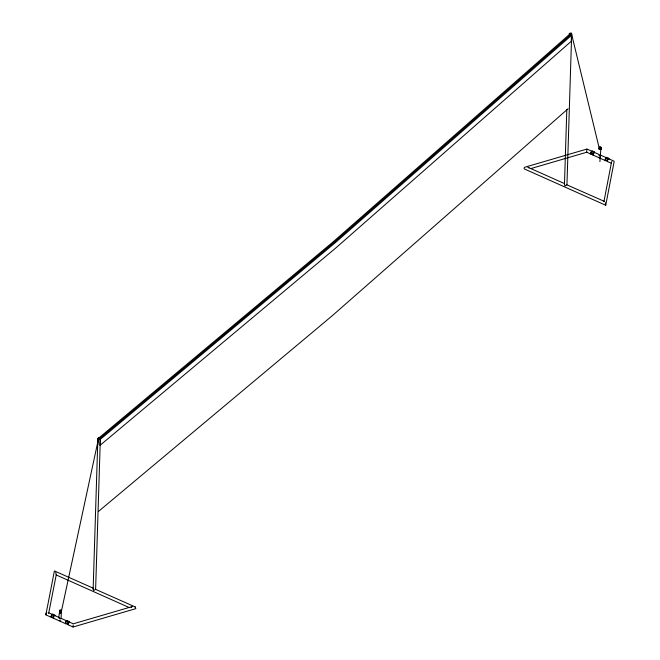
<?xml version="1.0" encoding="UTF-8"?>
<svg xmlns="http://www.w3.org/2000/svg" width="660" height="660" viewBox="0 0 660 660"><rect width="100%" height="100%" fill="white"/><g stroke="black" fill="none" stroke-linecap="round" stroke-linejoin="round"><path stroke-width="0.99" d="M52.66 614.79A1.246 0.544 -65.9 0 0 51.901 614.773A1.246 0.544 -65.9 0 0 51.265 616.267L51.233 617.257L45.862 614.856L45.886 613.874A1.171 0.833 -35.8 0 1 46.307 613.082M48.7 613.173L56.215 574.951L55.753 572.368M60.72 618.882C57.148 620.136 59.986 611.803 59.614 611.242A0.924 0.478 6.7 0 0 60.382 611.589C62.617 611.581 59.598 614.493 59.549 612.018M61.405 610.549A0.932 0.569 1.8 0 1 59.944 610.937A0.932 0.569 1.8 0 1 60.085 609.956A0.932 0.569 1.8 0 1 61.405 610.549L61.075 618.37M95.386 589.273L135.168 606.919L135.828 608.644L73.054 627L73.136 625.061M100.353 438.653L95.617 589.289L93.679 590.576L93.142 589.198L97.87 438.471M97.886 444.526L98.01 440.591M99.792 438.949L99.949 437.522L98.398 439.172L61.19 612.282A0.973 0.594 1.8 0 1 59.829 612.232A0.973 0.594 1.8 0 1 59.656 611.432M100.048 438.587L100.064 438.091L98.381 439.667L98.159 439.032A1.246 0.759 1.8 0 1 98.093 438.108A1.246 0.759 1.8 0 1 99.536 437.852L99.808 438.446L100.064 438.091A1.246 0.759 1.8 0 1 100.13 439.015A1.246 0.759 1.8 0 1 98.686 439.271L98.381 439.667L99.536 437.852L98.381 439.667M571.684 34.064L566.948 184.701L565.01 185.988L564.465 184.519L566.816 109.717M592.21 151.453A1.246 0.544 -65.9 0 0 591.426 151.742A1.246 0.544 -65.9 0 0 590.89 153.112L590.865 154.102L586.715 152.245L586.798 150.307M586.93 149.061L524.906 167.203L524.23 167.665L524.147 168.836L605.731 205.268L605.269 202.694M603.949 201.523L611.49 162.31A1.171 0.833 -35.8 0 1 611.911 161.527M603.784 201.547L604.337 201.407M599.907 161.667L600.938 147.634M59.647 611.746A0.973 0.594 1.8 0 0 59.821 612.546A0.973 0.594 1.8 0 0 61.132 612.538A0.973 0.594 1.8 0 0 61.19 611.729L61.223 610.995M600.93 148.417A0.973 0.594 1.8 0 1 599.717 149.209L599.28 149.011A0.973 0.594 1.8 0 1 599.255 148.302L571.321 33.008L569.729 34.584L569.481 35.689L571.156 33.363M599.338 149.086L599.371 149.028M599.445 149.143L599.412 148.681A0.973 0.594 1.8 0 1 599.643 147.832M131.035 607.357L132.338 606.573M45.862 614.856L54.4 570.925L93.233 588.192M605.731 205.268L614.138 161.642A1.171 0.833 -35.8 0 0 613.767 161.048L608.586 158.722M93.142 589.198L93.365 588.613M564.465 184.519L564.638 184.09M607.72 160.017L608.404 159.431M599.288 148.97L599.412 148.558M51.67 615.681L51.892 615.26M53.774 616.44L53.823 617.149M599.486 147.65L599.437 148.162A0.973 0.594 1.8 0 1 599.635 148.112M61.141 611.688L59.573 611.044M600.765 155.372L600.171 154.968M61.042 611.209L61.24 611.16A0.973 0.594 1.8 0 1 61.091 611.977A0.973 0.594 1.8 0 1 59.722 611.878A0.973 0.594 1.8 0 1 59.837 611.044M569.712 35.071L571.395 33.503A1.246 0.759 1.8 0 1 571.461 34.427A1.246 0.759 1.8 0 1 570.017 34.675L569.712 35.071L569.489 34.444A1.246 0.759 1.8 0 1 569.423 33.52A1.246 0.759 1.8 0 1 570.867 33.264L571.139 33.85L570.001 35.17L571.395 33.503M599.379 148.822L599.726 148.937A0.973 0.594 1.8 0 0 600.938 148.145M599.486 149.449L599.272 149.292A0.973 0.594 1.8 0 1 599.123 148.748M566.643 184.742L604.098 201.25M570.306 33.907L571.139 33.85L569.473 34.931L570.867 33.264M61.05 611.49L61.199 611.416A0.973 0.594 1.8 0 1 61.141 612.216L61.207 612.084M61.025 612.678L59.491 612.315L60.266 612.793M593.662 152.922L593.629 153.904M600.856 148.945L600.98 149.292M599.362 149.407L599.709 149.523A0.973 0.594 1.8 0 0 600.922 148.739M98.076 438.628L333.58 241.486L569.39 34.502M570.413 34.955L334.595 241.939L99.883 438.421M335.618 242.393L571.428 35.409L571.246 41.316L335.428 248.292L99.932 445.442L100.114 439.535L335.618 242.393L333.58 241.486M568.095 108.735L332.277 315.711L98.356 511.533M98.208 439.048L98.975 438.504M600.245 155.793L599.321 155.983L598.933 155.207M570.578 34.031L571.139 33.85M530.92 168.564L586.715 152.245M68.953 621.877L73.276 623.815L131.942 606.655M68.236 623.584L68.26 622.735L68.78 622.702M527.753 167.203L564.556 183.595M134.607 606.713L135.168 606.919M60.646 611.606L59.557 611.143M586.938 149.061L592.127 151.379M594.173 152.287L599.263 154.564M600.6 155.158L606.54 157.814M611.465 163.3L607.315 161.444L607.348 160.462A1.246 0.544 -65.9 0 1 608.091 158.87A1.246 0.544 -65.9 0 1 608.767 159.242M56.215 574.951L129.129 607.505M52.495 614.534L48.172 612.604A1.171 0.833 -35.8 0 1 48.394 612.777M54.541 615.442L59.631 617.719M60.968 618.313L66.907 620.969M73.054 627L67.683 624.599L67.716 623.617A1.246 0.544 -65.9 0 1 68.459 622.025A1.246 0.544 -65.9 0 1 69.135 622.396M60.572 611.597L59.804 611.16M528.313 167.409L528.957 167.953M605.954 160.718A1.864 0.825 -65.9 0 1 605.228 159.703A1.864 0.825 -65.9 0 1 606.416 157.509A1.864 0.825 -65.9 0 1 607.34 158.136M607.481 161.403A1.864 0.825 -65.9 0 1 606.788 160.24A1.864 0.825 -65.9 0 1 608.124 158.078A1.864 0.825 -65.9 0 1 608.825 159.233M591.814 154.094A1.864 0.825 -65.9 0 1 590.791 153.656A1.864 0.825 -65.9 0 1 591.723 151.321A1.864 0.825 -65.9 0 1 592.903 151.355M593.34 154.778A1.864 0.825 -65.9 0 1 592.333 154.085A1.864 0.825 -65.9 0 1 593.62 151.693A1.864 0.825 -65.9 0 1 594.404 152.798M606.705 158.07A1.246 0.544 -65.9 0 0 605.946 158.054A1.246 0.544 -65.9 0 0 605.311 159.555L605.278 160.537L592.903 155.009L592.936 154.027A1.246 0.544 -65.9 0 1 593.678 152.435A1.246 0.544 -65.9 0 1 594.355 152.806M600.196 157.682A0.932 0.569 1.8 0 1 598.958 157.385M600.171 147.295A0.924 0.643 -4 0 1 600.806 147.502M53.707 617.933A1.864 0.825 -65.9 0 1 52.701 617.24A1.864 0.825 -65.9 0 1 53.988 614.848A1.864 0.825 -65.9 0 1 54.78 615.953A1.246 0.544 -65.9 0 0 54.046 615.59A1.246 0.544 -65.9 0 0 53.303 617.183L53.27 618.164L65.645 623.692L65.678 622.71A1.246 0.544 -65.9 0 1 66.206 621.332A1.246 0.544 -65.9 0 1 66.998 621.043M51.909 617.438A1.864 0.825 -65.9 0 1 51.183 616.415A1.864 0.825 -65.9 0 1 52.371 614.221A1.864 0.825 -65.9 0 1 53.295 614.856M68.401 624.08A1.864 0.825 -65.9 0 1 67.105 623.807A1.864 0.825 -65.9 0 1 68.491 621.233A1.864 0.825 -65.9 0 1 69.069 622.842M66.322 623.873A1.864 0.825 -65.9 0 1 65.827 622.042A1.864 0.825 -65.9 0 1 67.592 620.68M67.683 620.944A1.864 0.825 -65.9 0 1 67.708 621.299M60.769 620.763A0.932 0.569 1.8 0 1 59.631 620.771M60.58 613.008L60.332 613.033A0.924 0.643 -4 0 1 59.573 612.694L60.53 613.024M599.577 147.782A0.932 0.569 1.8 0 0 601.037 147.394A0.932 0.569 1.8 0 0 599.717 146.8A0.932 0.569 1.8 0 0 599.577 147.782"/></g></svg>
